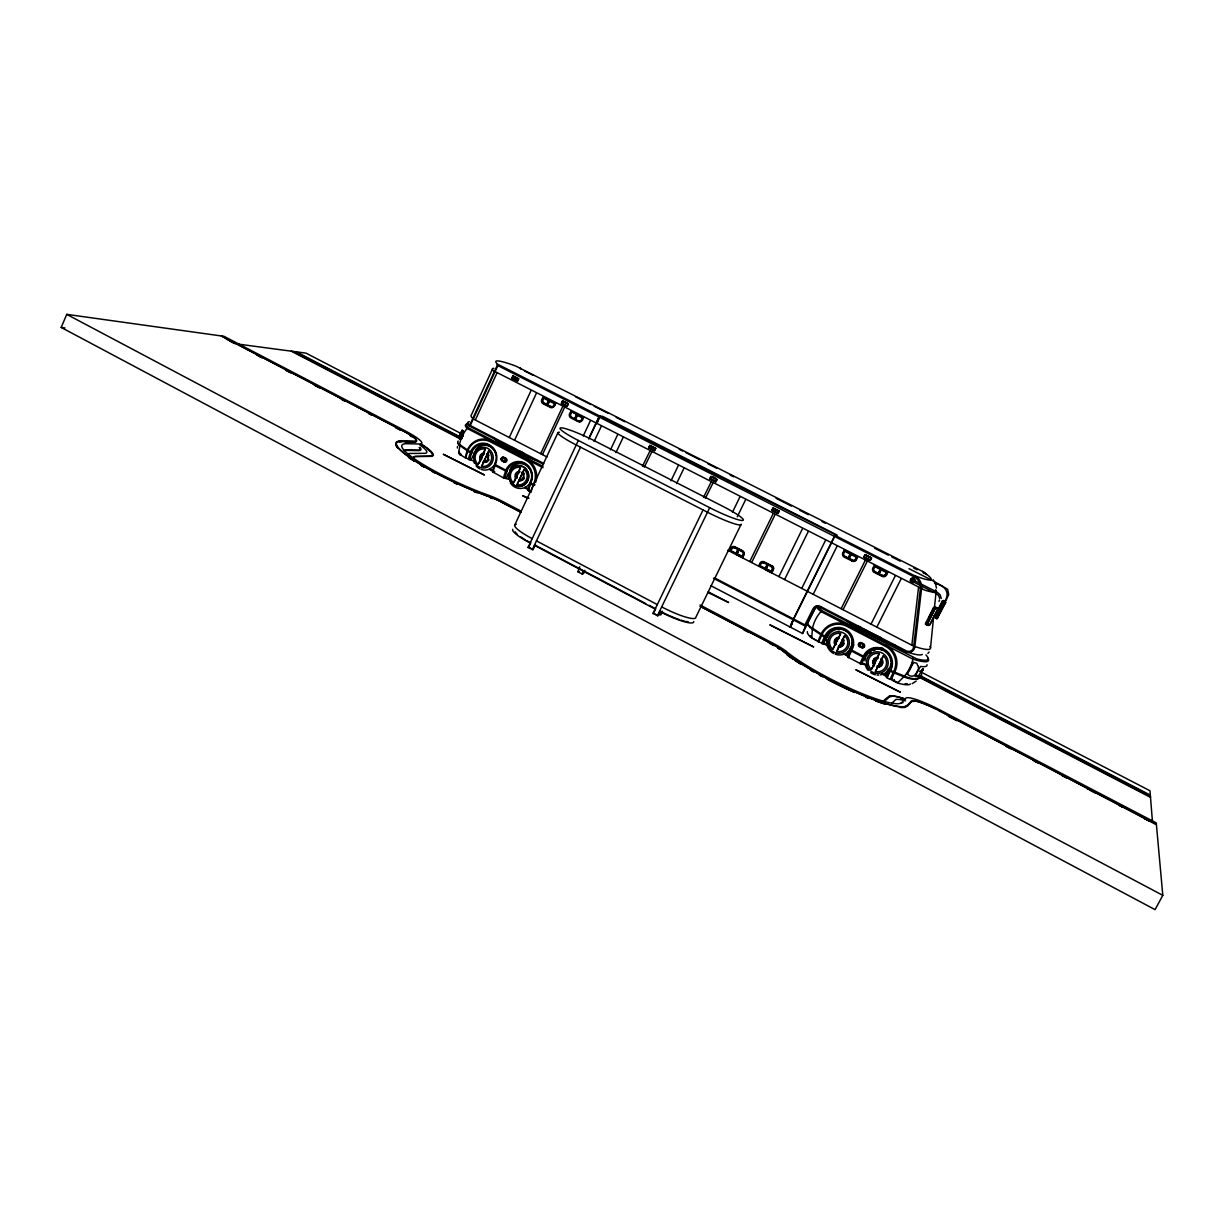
<?xml version="1.0" encoding="UTF-8"?>
<svg xmlns="http://www.w3.org/2000/svg" width="1224" height="1224" viewBox="0 0 1224 1224"><rect width="100%" height="100%" fill="white"/><g stroke="black" fill="none" stroke-linecap="round" stroke-linejoin="round"><path stroke-width="1.5" d="M925.543 624.271L925.818 622.817M926.247 623.582L927.593 624.011M473.489 461.004L465.931 457.975A11.307 3.534 -62.4 0 1 467.415 452.421L468.165 449.912A17.626 16.662 88.3 0 1 490.426 441.849L525.907 460.209A17.702 16.815 87.2 0 1 533.633 483.97L532.822 486.464A11.399 3.121 -62.5 0 0 531.185 492.002M468.547 459.643L468.562 459.337A11.307 3.519 -62.4 0 1 470.047 453.783L470.796 451.274A14.52 13.724 88.3 0 1 489.156 444.664A14.52 13.724 88.3 0 1 495.46 464.11L494.68 466.604A11.337 3.366 -62.4 0 0 493.134 472.158L503.202 477.743L508.557 479.288M484.383 452.253L484.964 449.04A8.813 8.323 88.3 0 0 477.911 464.309L479.38 462.733M457.394 448.015L457.455 446.454M488.682 450.922L481.782 466.313A8.813 8.323 88.3 0 0 488.85 451.059L481.583 466.267M503.707 477.972L503.722 477.681A11.353 3.289 -62.4 0 1 505.298 472.127L506.078 469.633A14.581 13.847 87.2 0 1 524.606 463.024A14.581 13.847 87.2 0 1 530.956 482.577L530.145 485.071A11.399 3.136 -62.5 0 0 528.523 490.61L530.665 492.063M514.677 481.124L513.223 482.715A8.843 8.4 87.2 0 1 520.368 467.415L516.589 477.391M524.117 469.312L517.125 484.75A8.843 8.4 87.2 0 0 524.27 469.435L516.941 484.704M469.97 460.102A10.282 3.198 -62.4 0 1 471.959 452.681L472.036 451.733A13.464 12.73 88.3 0 1 489.08 445.597A13.464 12.73 88.3 0 1 494.924 463.651L495.276 464.493A4.483 2.219 17.3 0 0 496.47 465.273L504.441 469.419A4.483 2.219 17.5 0 0 505.894 470.016L507.302 470.077A13.525 12.852 87.2 0 1 524.499 463.957A13.525 12.852 87.2 0 1 530.39 482.103L530.772 482.96A4.483 2.234 18 0 0 533.45 484.352L534.857 484.413M935.58 618.013L935.35 615.412L942.556 600.862L943.888 602.33L936.284 617.08L936.712 618.717L945.616 602.636L943.23 600.464L942.205 601.275M936.069 617.432L935.304 618.059L934.906 615.672M493.119 472.449L492.767 471.99A10.312 3.06 -62.4 0 1 494.833 464.569L494.924 463.651M930.515 647.833L933.744 615.641M929.138 617.584L934.386 607.93L936.207 591.024M505.099 478.416A10.328 2.983 -62.4 0 1 507.21 471.011L507.302 470.077M528.508 490.901L528.11 490.411A10.358 2.846 -62.5 0 1 530.283 483.021L530.39 482.103M859.768 646.18L861.206 643.304L863.149 644.314A1.637 1.607 47.2 0 1 863.884 646.502A1.637 1.607 47.2 0 1 861.711 647.19L859.768 646.18A1.637 1.607 47.6 0 1 859.034 643.992A1.637 1.607 47.6 0 1 861.206 643.304M861.711 647.19L863.149 644.314M460.775 434.749L460.821 435.729M462.014 436.937L462.06 437.932M504.104 461.494L505.39 458.709A1.561 1.484 88.3 0 1 506.078 460.79A1.561 1.484 88.3 0 1 504.104 461.494C500.524 461.815 503.508 455.588 505.39 458.709M922.758 669.13L921.305 671.441L922.972 668.732M922.651 669.452L921.06 671.364L922.774 669.023M925.696 623.184L925.619 624.485L927.241 624.73M548.444 401.839L547.878 404.058L548.52 401.472M921.611 671.027L922.559 669.559M576.412 415.67C573.98 422.586 578.371 412.733 575.785 417.292M922.223 669.956C921.947 670.339 923.477 669.819 922.207 669.727M836.558 535.362L599.898 416.099L598.995 417.124L599.515 416.466M790.628 626.045L790.689 625.816A10.159 1.193 -62.6 0 1 792.632 621.149L793.397 619.558L792.877 621.272A10.159 1.193 -62.6 0 0 790.918 625.954L791.469 624.332M790.199 627.055A10.695 1.255 -62.6 0 1 793.213 619.803L793.688 618.701L793.443 619.925A10.695 1.255 -62.6 0 0 790.429 627.178M835.579 628.31A14.091 13.801 51.3 0 0 827.577 635.164L823.308 643.732L818.795 641.942A11.812 1.193 -62.6 0 1 821.12 636.526L822.207 634.063A18.513 18.131 51.5 0 1 846.687 626.275L885.472 646.348A18.651 18.238 44.1 0 1 893.78 671.303L890.016 679.381L888.012 678.402L886.329 677.163L890.016 669.146A14.26 13.938 44.1 0 0 883.682 650.097A14.26 13.938 44.1 0 0 864.771 656.018L863.44 656.018A4.712 2.417 24.9 0 1 861.91 655.391L853.204 650.862A4.697 2.417 24.7 0 1 851.843 649.99L851.231 648.98A14.152 13.862 51.5 0 0 844.942 630.023A14.152 13.862 51.5 0 0 826.215 635.96L824.884 635.96A4.667 2.402 24.1 0 1 822.008 634.46L809.875 626.443A63.266 9.486 26.8 0 1 807.871 624.102M737.812 550.28C734.752 556.66 739.663 549.132 737.537 551.014M821.564 643.702L821.656 643.426A11.812 1.163 -62.6 0 1 823.997 638.025L825.083 635.562A15.239 14.933 51.5 0 1 845.279 629.167A15.239 14.933 51.5 0 1 852.042 649.592L850.925 652.04A11.857 0.979 -62.6 0 0 848.523 657.441L861.176 664.051L865.949 655.131A14.198 13.877 43.9 0 1 874.043 648.261M922.33 670.645L923.003 669.268M939.007 601.443L939.527 599.974M766.897 565.672L766.316 567.967L767.02 565.335M840.322 634.567L832.626 649.24A9.256 9.058 51.5 0 1 840.475 633.527L840.444 634.262M844.545 635.593L836.849 651.443A9.256 9.058 51.5 0 0 844.713 635.73L836.635 651.382M822.788 644.038A10.741 1.056 -62.6 0 1 825.909 636.817L826.215 635.96M859.982 663.729L860.089 663.469A11.873 0.903 -62.6 0 1 862.522 658.084L863.639 655.62A15.361 15.025 44.1 0 1 884.034 649.24A15.361 15.025 44.1 0 1 890.858 669.773L887.094 677.866M848.431 657.701L847.696 657.028A10.771 0.903 -62.6 0 1 850.909 649.822L851.231 648.98M873.309 666.04L871.228 669.36A9.318 9.119 44.1 0 1 879.169 653.601L873.339 665.994M584.888 570.308L583.557 573.673L582.088 573.98L577.804 571.715L579.778 566.758M849.915 555.206L850.221 555.864M861.176 664.051A10.787 0.811 -62.6 0 1 864.435 656.86L864.771 656.018M883.284 655.697L875.497 671.593A9.318 9.119 44.1 0 0 883.453 655.834L875.282 671.532M582.088 573.98L583.389 570.659M921.901 671.15L922.85 669.712L922.177 670.247M922.009 670.507L921.81 671.226M935.044 615.32L934.616 616.881M462.167 436.433L463.299 434.428M462.381 436.54L463.192 434.964M880.27 571.149L880.117 570.154L879.781 570.904M661.189 611.725L659.797 615.045L661.082 614.616L662.49 611.266M548.306 402.237L547.419 403.844M786.129 651.321L786.864 651.933A70.288 11.659 26.8 0 0 853.511 689.969A70.288 11.659 26.8 0 0 901.736 702.545L905.745 698.2A33.889 5.493 27.3 0 1 938.946 709.461L1156.252 822.88L1162.8 895.341L1155.074 909.646L61.2 327.451L66.739 314.354L221.238 335.942L405.343 432.103A25.352 3.856 24.3 0 1 415.288 441.237M487.886 454.119L487.565 454.869M221.238 335.942L224.053 336.34L405.006 430.772A31.595 4.804 24.3 0 1 419.434 444.006L407.24 443.7A67.045 10.618 24.6 0 0 419.388 462.106A67.045 10.618 24.6 0 0 487.443 494.848L488.682 495.292A20.288 3.351 24.8 0 1 502.743 501.519L521.302 511.249M906.969 673.919L912.507 662.98M926.002 622.404L925.681 623.888L927.823 624.133M492.691 368.608L471.424 414.844A58.859 7.574 25 0 0 471.561 417.124L473.275 418.96L547.067 457.026M469.358 421.699A58.829 7.834 25 0 0 468.149 424.544L469.327 425.983L470.276 425.493L497.847 365.609L496.47 363.038A59.119 5.737 25.2 0 1 515.809 366.083L922.666 571.486L927.088 574.729A54.606 5.508 26.3 0 1 921.259 578.065L914.741 575.8L835.273 535.5L834.37 536.571L834.829 535.852M471.041 460.102L473.336 455.114M511.77 378.231L512.933 375.89L518.716 378.828L517.63 381.184L511.77 378.231L512.963 376.227L518.303 378.935L517.354 380.802A18.804 1.882 25.1 0 1 512.014 378.094M478.064 464.432L485.163 449.101M481.277 459.015L483.771 453.033A4.651 4.406 88.3 0 0 480.42 460.27M509.245 437.519L531.017 390.594M514.554 440.257L536.372 393.317M550.54 407.439L543.135 403.752A3.136 2.999 -86.8 0 1 541.773 399.559L543.318 396.76M550.769 406.965L543.441 403.293A2.616 2.494 -86.8 0 1 542.293 399.804L543.548 397.463M506.124 478.385L508.45 473.382M546.654 404.899L548.765 400.172M550.907 406.49L547.602 404.869L549.362 401.089L554.457 403.629L553.585 405.511A2.096 2.004 -86.9 0 1 550.907 406.49L550.739 406.46M549.53 401.12L547.602 404.869M513.392 482.853L520.552 467.461M522.939 473.244L523.306 472.464M543.395 397.448L555.13 403.384L554.548 405.97M562.459 401.028L561.265 403.384L567.125 406.353L568.303 403.997L562.459 401.028L568.303 403.997M561.602 403.262C561.418 398.825 570.552 403.492 566.926 406.001A18.88 1.913 25.2 0 1 561.525 403.262L566.926 406.001M528.11 490.411L529.089 490.365L527.972 489.416L529.533 486.066M514.769 524.974L558.006 432.577M582.471 420.184L582.257 420.169A3.152 3.014 -87.5 0 1 578.202 421.622L570.981 417.95A3.152 3.014 -87.3 0 1 569.604 413.727L571.164 410.927M580.574 421.286A2.632 2.509 -87.5 0 1 578.661 421.163L571.287 417.476A2.632 2.509 -87.3 0 1 570.139 413.972L571.394 411.616M574.515 419.098L576.657 414.355M575.494 419.067C581.385 409.26 570.874 421.561 578.799 420.689A2.096 2.02 -87.5 0 0 581.492 419.725L582.379 417.828L577.269 415.288M571.241 411.601L583.129 417.583L582.027 419.954A2.632 2.509 -87.5 0 1 581.66 420.521M582.257 420.169L583.802 417.353M535.469 544.496L533.067 549.607L528.049 547.48L578.34 440.472A29.621 3.412 25.3 0 1 561.372 427.834A29.621 3.412 25.3 0 1 595.17 441.145L722.665 506.246A30.049 3.534 25.8 0 1 742.57 520.46A30.049 3.534 25.8 0 1 709.691 507.685L578.34 440.472M528.049 547.48L530.436 543.961M583.251 435.943L590.381 420.781M922.728 669.865L922.299 670.553M532.287 549.729L580.528 447.173M588.683 438.712L598.934 416.91L599.683 415.992L602.789 416.558M588.897 438.819L599.163 417.032L834.386 536.387L835.028 535.378M596.7 423.611L598.995 418.394L597.389 422.418M594.114 441.482L601.259 426.319M610.47 449.835L617.646 434.658M615.932 452.635L623.138 437.442M648.598 447.754L649.806 445.383L655.789 448.428L654.58 450.799L648.674 447.754M648.873 447.632L649.852 445.735L655.376 448.535L654.396 450.447A19.033 1.958 25.5 0 1 648.873 447.632L654.473 450.447M642.462 466.191L649.99 450.968M644.298 467.124L651.826 451.901M671.012 480.772L678.326 465.502M676.566 483.602L683.895 468.333M911.941 664.739L912.676 663.286M912.278 664.724L912.89 663.515M709.767 478.844L710.976 476.442L717.05 479.533L715.841 481.935L709.828 478.844M710.119 478.722C709.981 474.208 719.375 478.997 715.673 481.567A19.171 1.989 25.8 0 1 710.058 478.722L715.719 481.567M703.494 497.372L711.129 482.042M705.361 498.321L712.995 482.99M660.455 610.547L657.992 615.641L652.989 613.53L703.035 509.949M655.253 609.934L652.989 613.53M657.365 615.84L709.691 507.685M732.488 512.183L739.954 496.837M737.292 516.758L745.6 499.698M735.15 546.791L734.981 546.822A3.213 3.136 76.6 0 0 730.774 548.23L729.55 551.045M736.007 553.263L730.789 550.616L731.722 548.719A2.142 2.096 76.6 0 1 734.522 547.771L737.858 549.454M730.85 550.601L731.768 548.704A2.142 2.096 76.6 0 1 734.584 547.755M737.108 552.896L738.271 550.525M736.894 553.768L738.745 549.943L742.035 551.642A2.142 2.096 75.5 0 1 742.983 554.518L742.05 556.43L736.894 553.768L742.05 556.43M737.001 553.738L738.852 549.928M742.341 557.134L743.565 554.732A2.678 2.616 75.5 0 0 742.325 551.152L734.813 547.281A2.678 2.616 76.6 0 0 731.309 548.459L730.147 550.846L742.463 557.104L735.823 553.722L738.103 548.979M742.693 557.823L743.932 555.008A3.213 3.136 75.5 0 0 742.509 550.693L734.981 546.822M480.588 460.499L479.793 462.029M515.105 480.42L515.732 478.661A4.682 4.452 87.2 0 1 519.114 471.393L519.695 471.408A4.667 4.437 87.2 0 0 516.436 478.094M771.931 510.393L773.109 507.991L779.275 511.127L778.051 513.544L771.885 510.408L773.109 507.991L779.275 511.127M777.883 513.177L772.191 510.286A19.339 2.02 26 0 0 777.883 513.177L778.877 511.249L773.124 508.373A19.339 2.004 26 0 0 778.831 511.265L778.877 511.249M767.372 564.019L764.969 568.808L771.701 572.189L759.308 565.886L760.471 563.499A2.678 2.632 72 0 1 764.006 562.321L771.671 566.192M760.946 563.744L760.9 563.744A2.142 2.111 72 0 1 763.776 562.795L763.715 562.811A2.142 2.111 72 0 0 760.9 563.744L759.966 565.656L765.214 568.318M766.316 567.967L767.494 565.58M766.102 568.823L768.075 564.983L771.395 566.681A2.157 2.111 70.6 0 1 772.298 569.588L771.304 571.516L766.102 568.823L771.304 571.516M771.594 572.22L772.772 569.833A2.693 2.632 70.6 0 0 771.579 566.222M758.696 566.085L759.951 563.269A3.228 3.152 72 0 1 764.189 561.862L771.763 565.763A3.228 3.167 70.6 0 1 773.201 570.093L771.931 572.909M778.892 576.626L802.516 528.646M784.584 579.564L808.253 531.568M801.735 588.407L825.511 540.335M834.386 536.387L793.489 618.946L714.326 577.759M790.857 626.168L791.699 624.454M813.195 594.313L837.063 546.21M804.994 624.928L813.057 608.68A5.416 5.324 57.8 0 1 820.218 606.37L906.341 650.893A5.08 4.973 38.5 0 0 913.594 647.114L920.387 588.407A11.475 11.322 36.6 0 0 914.129 576.841L834.63 536.51L793.733 619.069L804.994 624.928L805.652 626.275A10.71 1.178 -62.6 0 0 802.592 633.512L710.746 585.638M818.443 606.431A4.315 4.238 57.7 0 0 814.893 608.756L805.652 626.275L793.443 619.925M802.592 633.512L816.163 606.217M852.944 561.342A3.259 3.228 57.4 0 1 852.149 561.051L844.3 557.165A3.259 3.228 60.6 0 1 842.846 552.789L844.407 549.851M855.086 560.424A2.723 2.693 57.4 0 1 852.394 560.561L844.591 556.66A2.723 2.693 60.6 0 1 843.367 553.019L844.652 550.571L857.213 556.966L855.974 559.399A2.723 2.693 57.4 0 1 855.622 559.965M848.003 558.374L850.359 553.554M849.777 556.736L848.844 557.287L850.053 554.87M849.334 557.532L850.527 555.115M852.394 560.561L852.317 560.592A2.723 2.693 57.4 0 0 855.928 559.414L857.137 556.997M863.96 557.195L865.2 554.763L871.519 557.96C871.687 563.484 860.671 557.945 865.2 554.763L871.519 557.96M870.142 560.026L864.282 557.088A19.63 2.066 26.3 0 0 870.111 560.041L871.121 558.098L865.291 555.13A19.645 2.035 26.3 0 0 871.075 558.113M886.604 574.943L886.497 575.005A3.289 3.244 45 0 1 882.121 576.412L874.334 572.449A3.274 3.244 48 0 1 872.865 568.058L874.426 565.106M832.794 649.378L840.689 633.588M878.052 573.673L880.469 568.823M879.826 572.036L878.893 572.587L880.117 570.154M879.383 572.832L880.591 570.415M886.559 572.526L885.518 574.5A2.188 2.173 45 0 1 882.596 575.448L879.199 573.719L881.127 569.833L886.497 572.557M886.497 575.005L888.058 572.036M852.47 648.123L848.171 656.691L846.58 655.467L850.864 646.915M871.014 624.148L895.279 575.816M876.843 627.147L901.139 578.799M871.411 669.497L879.383 653.677M890.368 669.635L886.742 676.796L885.074 675.541L888.701 668.381M926.033 622.557L932.887 608.818M928.909 617.447L934.31 607.777M938.242 608.45L930.485 623.735C930.148 626.137 925.313 626.045 927.425 623.322L934.937 608.695L938.227 608.098L935.977 608.221L934.662 609.812L927.547 623.903L927.379 625.158L929.184 625.342M935.243 614.907L942.251 601.474M944.76 601.489C949.778 593.793 946.81 585.868 934.524 583.297M936.544 616.605L944.117 601.673L935.427 617.676M945.54 602.33L937.691 617.753M461.372 433.816L461.953 432.776M842.831 639.433L843.244 638.637M922.498 670.293L921.993 670.951L922.07 669.712M881.51 659.522L881.923 658.726M922.575 669.253L921.534 670.706M938.533 710.318L1156.083 824.548M849.303 556.492L848.844 557.287M912.431 663.163L913.104 661.939M912.614 663.485L913.012 662.704M932.795 608.802L933.545 607.93M461.494 432.684C454.701 451.457 468.517 423.443 461.142 433.694A3.075 0.995 -62.5 0 1 461.876 432.424M866.669 635.225L867.296 634.154M936.498 616.85L934.738 616.651M929.75 624.607L938.227 608.098L934.662 607.043L933.591 607.777M942.495 601.061L944.637 601.137L945.616 602.636M942.419 601.535L935.32 616.651M937.706 618.105L936.712 618.717M929.092 652.025L927.853 653.432M933.346 608.068L936.176 607.67M508.893 450.08L509.674 449.162L513.361 449.239M907.428 706.202L910.35 702.897M906.908 705.927L911.727 700.663A27.785 4.498 27.3 0 1 935.151 708.604L1156.359 824.15M891.715 703.31L895.8 699.531A42.855 7.099 27.4 0 1 905.546 700.893M936.192 617.309L935.381 617.508M884.233 701.643L888.548 697.313M894.316 679.58L893.398 680.467L898.401 682.686M892.128 678.83L890.016 679.381M911.865 645.048L918.52 587.489M916.21 681.064L912.201 683.65M933.881 607.349L937.553 607.991L936.896 607.548M819.223 640.841L818.014 641.544L810.334 636.97A57.268 8.874 26.8 0 1 807.396 631.645M905.469 706.386L907.168 705.422M911.329 701.796L911.972 701.428A27.203 4.406 27.3 0 1 914.328 701.428M925.925 654.886A61.659 8.583 26.7 0 1 916.761 658.864L822.268 610.868L820.967 611.572A37.577 36.842 50.1 0 0 812.399 628.784L811.726 638.27M886.1 645.278A19.737 19.309 44.1 0 1 894.897 671.685L891.194 679.702L897.59 683.038L904.092 676.474A37.791 37.011 44.5 0 0 912.89 659.139L912.829 657.716M843.122 609.583L867.189 561.388M841.194 608.588L865.246 560.408M883.085 701.857L889.879 696.272A49.817 8.247 27.4 0 1 905.5 699.225M882.581 701.582L889.389 695.997A50.398 8.338 27.4 0 1 905.194 698.981M814.189 609.093A4.33 4.253 57.8 0 1 819.912 607.242L820.615 606.92A4.315 4.238 57.7 0 0 819.56 606.538M885.595 574.469L885.518 574.5A2.188 2.173 44.9 0 1 882.642 575.433L882.672 575.418M878.22 573.214L874.808 571.486A2.188 2.157 48 0 1 873.844 568.563L874.839 566.605L880.194 569.328M874.609 571.96L882.458 575.877A2.739 2.708 44.9 0 0 886.038 574.729L887.324 572.281L874.594 565.87L873.385 568.288A2.739 2.708 48 0 0 874.609 571.96L874.686 571.914M542.982 466.39L468.471 427.849L467.094 428.446A35.771 33.859 88.8 0 0 459.382 445.169L467.92 451.258A4.529 2.372 15.9 0 0 470.552 452.62L471.959 452.681M852.149 561.051L852.026 561.097A3.259 3.228 57.4 0 0 856.372 559.674L857.932 556.721M848.156 557.914L844.789 556.186A2.173 2.157 60.6 0 1 843.81 553.279L844.82 551.336L850.129 554.028M770.845 572.465L764.847 569.252M772.252 569.604L772.344 569.573A2.157 2.111 70.6 0 0 771.288 566.712L771.395 566.681M767.035 564.524L763.715 562.811M751.689 562.428L775.098 514.585M749.807 561.449L773.201 513.621M835.273 535.5L837.078 535.041L602.759 416.405M742.325 551.152L737.919 548.811M577.804 571.715L579.289 571.424M943.811 601.244L945.234 601.963L948.707 594.619L947.667 589.264L932.061 580.298M414.401 442.017L415.548 441.956A25.888 3.947 24.3 0 0 416.221 441.696M398.642 441.589L401.671 441.42M399.131 441.833L402.145 441.665M221.483 335.973L405.603 432.133A25.888 3.932 24.3 0 1 415.762 441.466L398.871 441.099A73.425 11.628 24.6 0 0 415.012 460.989A73.425 11.628 24.6 0 0 481.307 493.792L489.738 496.959M717.004 479.533L710.976 476.442M864.435 656.86L863.104 656.89A4.774 2.616 24.7 0 1 861.558 656.278L852.868 651.749A4.758 2.601 24.5 0 1 851.506 650.862L850.909 649.822M825.909 636.817L824.563 636.847A4.728 2.586 23.8 0 1 821.702 635.348L810.41 627.82A61.552 9.256 26.8 0 1 807.35 623.628M492.767 471.99L493.808 471.974L489.524 469.373M542.507 454.517L564.494 407.5M540.717 453.599L562.688 406.582M405.266 449.912L417.476 450.126A32.375 5.034 24.3 0 0 419.174 447.357M838.991 637.444L838.685 637.429A4.896 4.789 51.5 0 0 834.967 644.88L835.349 645.385M534.735 485.331L533.343 485.301A4.544 2.417 17.2 0 1 530.665 483.908L530.283 483.021M877.96 657.518L877.317 657.502A4.927 4.819 44.1 0 0 873.554 664.969L873.936 665.489A4.927 4.819 44.1 0 0 874.395 665.948M877.287 667.233L877.914 667.248A4.927 4.819 44.1 0 0 881.693 659.767L881.295 659.262A4.927 4.819 44.1 0 0 880.852 658.787M414.63 441.527L399.345 441.344A72.843 11.536 24.6 0 0 418.623 463.1A72.843 11.536 24.6 0 0 489.539 496.776L491.084 497.434A13.693 2.264 24.8 0 1 499.744 501.213L521.164 512.336M655.376 448.535L655.314 448.535A19.033 1.943 25.5 0 1 649.791 445.735L649.852 445.735M405.175 441.527L415.074 441.711A25.352 3.856 24.3 0 0 415.732 441.466M403.889 441.711L412.656 441.956M655.712 448.412L649.806 445.383M507.21 471.011L505.803 470.965A4.544 2.387 16.6 0 1 504.334 470.383L496.378 466.237A4.544 2.387 16.5 0 1 495.184 465.457L494.833 464.569M472.036 451.733L470.613 451.656A4.468 2.188 16.8 0 1 467.981 450.294L458.189 443.547A60.359 8.721 24.9 0 1 458.204 441.038M475.386 419.893L496.929 373.136M578.661 421.163L578.508 421.163A2.632 2.509 -87.5 0 0 581.951 419.954M571.424 417.002C576.657 422.249 578.738 411.371 571.394 412.304L570.506 414.186A2.096 2.004 -87.3 0 0 571.424 417.002A2.096 2.004 -87.3 0 1 570.583 414.202L570.139 413.972M543.578 402.818L546.791 404.425L548.474 400.646L543.533 398.137L542.66 400.019A2.096 1.989 -86.8 0 0 543.578 402.818L543.655 402.818A2.096 1.989 -86.8 0 1 542.737 400.034L542.293 399.804M555.88 403.14L554.319 405.955A3.152 2.999 -86.9 0 1 550.31 407.408M927.134 624.362L925.543 624.133M61.2 327.451L64.979 327.925M517.354 380.802L512.091 378.109M236.064 343.822L306.015 353.139L461.922 433.984M518.639 378.813L512.856 375.875M897.59 683.038L899.961 683.681A57.283 8.874 26.8 0 0 910.411 683.956M819.912 607.242L905.974 651.734L912.538 653.677A54.529 7.528 26.7 0 0 922.299 654.35M861.635 663.714L863.853 664.479M823.308 643.732L828.786 646.196M524.484 370.918L532.976 375.217M575.479 396.744L590.779 404.486M594.176 406.215L607.777 413.1M616.284 417.399L624.791 421.714M679.182 449.254L682.594 450.983M685.991 452.696L699.592 459.581M708.084 463.896L716.591 468.195M730.192 475.08L733.589 476.809M776.092 498.321L791.393 506.078M799.899 510.377L808.391 514.692M821.993 521.577L825.389 523.291M874.701 548.26L888.303 555.145M891.699 556.874L900.206 561.173M913.808 568.058L917.204 569.787M909.019 568.67L930.944 579.778M599.683 415.992L497.74 364.278L469.327 425.983L543.471 464.324M497.847 365.609L598.934 416.91M913.762 580.283L937.232 592.202L940.078 594.742L941.302 598.398M913.028 581.737L936.391 593.609L938.67 595.644L939.634 598.475M767.142 563.851L771.625 566.207M735.655 554.197L740.229 556.553M727.729 550.234L913.701 646.165L919.668 648.032A59.318 7.925 26.7 0 0 929.919 646.379M470.276 425.493L543.716 463.452M542.997 467.721L467.094 428.446L465.854 426.885A60.435 8.14 25 0 1 467.201 423.994M919.499 671.257L1149.979 790.765L1152.488 822.069M296.254 351.839L458.939 436.279M919.867 675.51L1150.331 795.141M294.602 351.625L458.985 436.953M919.913 676.229L1150.392 795.875M292.949 351.395L459.031 437.626M919.974 676.948L1150.438 796.61M291.281 351.181L459.061 438.299M920.02 677.668L1150.499 797.36M713.516 578.34L793.213 619.803M525.494 487.382L528.844 489.126M845.861 654.335L849.181 656.064M862.507 663.01L865.858 664.754M882.596 673.475L887.63 676.092M489.692 469.083L494.68 471.684M524.775 487.366L528.156 489.126M824.18 643.411L827.47 645.14M844.652 654.09L848.921 656.309M861.604 662.918L866.699 665.581M881.953 673.521L887.125 676.229M524.744 487.718L527.972 489.416M843.336 653.784L846.58 655.467M881.816 673.843L885.074 675.541M813.088 638.607L816.454 640.351M459.107 451.503A54.636 8.155 24.9 0 0 459.153 453.905L465.931 458.266M226.363 339.094L234.84 343.516M256.856 355.021L261.936 357.668M285.651 370.046L290.731 372.708M314.446 385.086L319.525 387.733M341.557 399.238L344.938 401.013M368.654 413.391L372.035 415.15M395.75 427.543L400.829 430.19M948.416 716.101L956.862 720.523M1005.822 746.074L1010.886 748.721L1005.791 746.166M1032.826 760.181L1037.906 762.827L1034.509 761.16M1061.529 775.174L1066.594 777.821M1086.866 788.394L1095.296 792.8M1122.316 806.907L1118.935 805.147L1122.316 807.014M1144.272 818.366L1149.336 821.013L1144.272 818.474M229.515 340.823L234.595 343.485M258.31 355.863L261.707 357.637M285.422 370.015L290.501 372.677M314.216 385.055L319.296 387.717M341.328 399.208L344.709 400.982M368.439 413.375L371.821 415.135M395.536 427.528L400.615 430.175M948.386 716.193L956.816 720.599M1061.529 775.266L1066.594 777.913M1090.232 790.26L1095.296 792.907M528.952 498.229L522.602 495.689L527.62 498.306M708.589 592.049L728.647 602.529L707.64 592.339M700.052 604.993L774.257 643.916A20.961 3.596 26.5 0 1 786.129 651.336M700.342 606.324L773.033 644.451M500.708 501.702L520.996 512.351M700.204 606.37L774.058 645.002A14.749 2.524 26.5 0 1 781.493 649.73L782.274 650.388A76.378 12.668 26.8 0 0 850.374 689.816A76.378 12.668 26.8 0 0 905.439 706.37M743.917 629.947L749.103 632.563M769.269 643.258L772.772 644.971M536.449 540.886L657.303 604.595M535.148 545.2L645.721 603.57M649.072 605.329L655.773 608.864M534.368 545.307L655.146 609.062M528.829 547.373L533.067 549.607M655.069 614.096L657.992 615.641M66.739 314.354L1162.8 895.341M772.65 645.033L773.798 645.522M822.268 610.868L819.896 608.772A61.644 8.583 26.7 0 1 817.816 606.523M818.703 642.202L818.014 641.544A10.741 1.086 -62.6 0 1 821.12 634.323L821.426 633.466A19.584 19.186 51.5 0 1 847.329 625.219M933.162 579.824L935.519 583.649L936.452 588.101M468.471 427.849L467.308 426.411A58.813 7.895 25 0 1 468.517 423.519M842.632 639.173L843.015 639.678A4.896 4.789 51.5 0 1 839.281 647.129L838.654 647.114A4.896 4.789 51.5 0 1 838.027 647.022M937.064 618.594L936.452 617.615M890.016 669.146L890.659 670.171A4.728 2.433 25.5 0 0 893.581 671.701L908.376 677.652A63.266 9.486 26.8 0 0 919.561 677.989M889.664 669.987L890.292 671.043A4.789 2.616 25.4 0 0 893.214 672.573L906.999 678.065A61.567 9.272 26.8 0 0 918.52 677.255M520.322 367.812L521.072 369.189M459.842 454.823L458.893 450.814L459.918 446.408L458.786 444.924A58.721 8.522 24.9 0 1 458.281 443.44M920.02 671.486L921.045 673.016A63.786 9.471 26.8 0 1 917.464 676.734L915.215 676.428L915.751 674.684A42.243 41.371 43.7 0 0 918.903 669.023L920.678 666.437L922.957 666.652A64.168 9.149 26.7 0 0 927.058 664.708M532.195 538.637A29.376 5.08 25.1 0 1 516.36 524.27M512.734 529.334A29.361 5.156 25.1 0 0 530.13 543.058L530.895 542.951A26.913 4.728 25.1 0 1 526.519 540.534M525.173 539.738A26.913 4.728 25.1 0 1 520.429 536.663M517.018 533.97A26.913 4.728 25.1 0 1 515.151 531.828M661.694 606.905A29.804 5.248 25.9 0 0 695.875 617.217L741.163 524.209A30.034 3.611 25.8 0 1 707.487 512.229L576.229 444.97A29.606 3.488 25.3 0 1 559.444 432.256M693.733 621.608A29.789 5.324 25.9 0 1 659.522 611.373M688.225 621.746A27.311 4.881 25.9 0 1 685.761 621.379M684.293 621.042A27.311 4.881 25.9 0 1 680.957 620.109M679.136 619.512A27.311 4.881 25.9 0 1 660.149 611.174M419.893 445.016A39.933 6.212 24.3 0 1 425.432 453.308L409.26 453.477A58.446 9.455 24.6 0 0 406.995 455.144M421.454 444.251A46.971 7.298 24.3 0 1 431.582 456.353L415.548 456.598A51.255 8.293 24.6 0 0 413.85 459.382M427.298 449.055A46.436 7.222 24.3 0 1 429.609 450.998M431.261 452.696A46.436 7.222 24.3 0 1 432.516 455.282M421.102 444.159A46.436 7.222 24.3 0 1 431.108 456.124L415.058 456.353A51.806 8.384 24.6 0 0 413.345 459.168M420.123 447.724A33.431 5.187 24.3 0 1 418.378 450.6L406.2 450.401A65.086 10.526 24.6 0 0 403.446 450.585M409.749 435.285A25.352 3.856 24.3 0 1 411.647 436.54M410.101 435.392A25.888 3.947 24.3 0 1 412.044 436.662M935.167 708.711A27.203 4.406 27.3 0 0 912.232 700.939L905.974 706.661A76.99 12.775 26.8 0 1 854.964 691.988A76.99 12.775 26.8 0 1 787.369 654.442L781.05 649.592A14.152 2.433 26.5 0 0 773.905 645.033M900.941 703.264A35.863 5.936 27.4 0 1 903.067 702.668M490.87 497.25A14.26 2.356 24.8 0 1 499.897 501.182M476.672 492.553A73.425 11.643 24.6 0 1 473.703 491.344M454.058 482.684A73.425 11.643 24.6 0 0 457.072 484.092A72.843 11.552 24.6 0 1 454.119 482.608M423.841 466.987A73.425 11.643 24.6 0 1 420.934 465.288M414.248 461.142A73.425 11.643 24.6 0 1 408.449 457.256M397.372 447.678A73.425 11.643 24.6 0 1 395.949 445.368M490.839 497.938A13.693 2.264 24.8 0 1 492.507 498.566M777.699 647.924A14.152 2.433 26.5 0 1 779.688 649.271M905.714 707.181A76.974 12.791 26.8 0 1 900.191 707.426M885.671 704.259A76.974 12.791 26.8 0 1 875.65 700.939M869.101 698.491A76.974 12.791 26.8 0 1 865.674 697.144M853.449 691.958A76.974 12.791 26.8 0 1 826.98 679.121M822.39 676.673A76.974 12.791 26.8 0 1 819.361 675.036M813.47 671.731A76.974 12.791 26.8 0 1 810.594 670.063M801.062 664.311A76.974 12.791 26.8 0 1 795.064 660.47M793.657 659.537A76.974 12.791 26.8 0 1 787.109 654.962M911.467 701.153A27.769 4.514 27.3 0 1 913.884 701.153M905.179 706.875A76.378 12.699 26.8 0 1 899.686 707.135M885.289 703.984A76.378 12.699 26.8 0 1 879.949 702.285M878.449 701.78A76.378 12.699 26.8 0 1 875.359 700.694M868.856 698.261A76.378 12.699 26.8 0 1 865.46 696.93M854.857 692.463A76.378 12.699 26.8 0 1 828.602 679.856M822.513 676.627A76.378 12.699 26.8 0 1 819.529 674.99M813.669 671.716A76.378 12.699 26.8 0 1 810.808 670.063M801.353 664.357A76.378 12.699 26.8 0 1 795.416 660.547M792.632 658.696A76.378 12.699 26.8 0 1 787.506 655.085M778.005 647.986A14.734 2.54 26.5 0 1 780.086 649.393M490.64 497.755A14.26 2.356 24.8 0 1 492.369 498.413M477.452 492.767A72.843 11.552 24.6 0 1 473.918 491.329M435.071 473.107A72.843 11.552 24.6 0 1 431.827 471.362M424.147 467.048A72.843 11.552 24.6 0 1 421.27 465.349M414.63 461.249A72.843 11.552 24.6 0 1 408.892 457.378M397.892 447.877A72.843 11.552 24.6 0 1 396.484 445.597M889.619 696.762A49.817 8.262 27.4 0 1 891.5 696.563M901.002 698.369A49.817 8.262 27.4 0 1 903.786 699.225M905.974 651.734A6.181 6.059 38.5 0 0 914.802 647.159L921.596 588.469A12.561 12.408 36.5 0 0 914.741 575.8M922.666 571.486A12.087 11.949 33.7 0 1 926.491 574.53M935.534 589.708A64.092 6.763 26.4 0 1 924.564 590.06L493.012 370.52A59.089 5.998 25.2 0 1 493.93 368.332M923.279 572.924A11.031 10.894 33.7 0 1 924.196 573.582M716.591 479.655A19.171 1.974 25.8 0 1 710.976 476.809M772.604 566.192A3.228 3.167 70.6 0 1 773.14 566.834M773.507 567.584A3.228 3.167 70.6 0 1 773.675 568.41M927.976 658.283A63.357 8.859 26.7 0 1 917.143 660.379L912.89 659.139L820.967 611.572L818.412 609.292A63.357 8.859 26.7 0 1 816.362 607.028M907.214 683.589A55.126 8.537 26.8 0 1 905.102 683.757M812.139 637.719A55.111 8.537 26.8 0 1 810.334 635.608M919.714 673.69A63.77 9.471 26.8 0 1 915.537 675.724M895.065 645.201A32.206 4.483 26.7 0 1 846.243 620.338M881.035 637.689A32.206 4.452 26.7 0 1 864.374 629.457M861.512 627.866A32.206 4.452 26.7 0 1 858.116 625.892M881.724 658.91A4.927 4.819 44 0 1 877.072 666.774M874.364 665.137A4.927 4.819 44 0 1 878.388 657.181M873.936 661.618A4.911 4.804 43.9 0 1 874.441 659.17M880.76 659.721A3.825 3.749 44 0 1 877.149 665.841M874.747 664.158A3.825 3.749 44 0 1 878.159 658.374M890.919 663.301A13.127 12.837 44 0 1 880.423 674.914M878.74 675.082A13.127 12.837 44 0 1 877.042 675.036M875.359 674.776A13.127 12.837 44 0 1 870.677 672.695M868.153 670.4A13.127 12.837 44 0 1 865.2 664.311M865.001 660.929A13.127 12.837 44 0 1 865.674 657.625M866.332 656.079A13.127 12.837 44 0 1 890.934 661.603M874.487 664.219A4.911 4.804 43.9 0 1 873.936 663.056M873.691 661.817A4.911 4.804 43.9 0 1 874.196 659.369M844.04 643.64A4.881 4.789 51.4 0 1 839.144 646.792M835.456 644.558A4.881 4.789 51.4 0 1 839.174 637.123M843.122 638.867A4.881 4.789 51.4 0 1 844.055 640.519M841.255 646.196A4.865 4.774 51.3 0 1 838.761 645.966M842.143 639.647A3.794 3.718 51.4 0 1 839.052 645.828M836.482 644.497A3.794 3.718 51.4 0 1 839.083 638.301M841.913 629.427A13.036 12.76 51.4 0 1 851.797 645.691A13.036 12.76 51.4 0 1 835.181 654.182M833.636 653.494A13.036 12.76 51.4 0 1 827.179 645.905M826.751 644.268A13.036 12.76 51.4 0 1 826.766 639.234M827.21 637.612A13.036 12.76 51.4 0 1 840.245 629.167M841.576 646.226A4.881 4.774 51.3 0 1 839.083 646.333M837.338 627.866A14.091 13.801 51.3 0 1 840.964 627.713M853.664 644.696A14.091 13.801 51.3 0 1 853.174 646.456M838.073 629.794A11.903 11.659 51.3 0 1 839.603 629.626M852.072 642.478A11.903 11.659 51.3 0 1 851.46 645.492M881.295 647.955A14.198 13.877 43.9 0 1 883.07 648.475M891.806 666.514A14.198 13.877 43.9 0 1 891.087 668.197M869.897 653.387A11.995 11.735 43.9 0 1 870.998 652.316M873.584 650.663A11.995 11.735 43.9 0 1 875.022 650.097M881.142 649.852A11.995 11.735 43.9 0 1 882.642 650.296M461.02 454.701A52.586 7.849 24.9 0 1 460.576 453.339M491.207 440.931A18.651 17.641 88.3 0 0 467.644 449.453L467.583 450.386A10.266 3.213 -62.4 0 0 465.594 457.822M462.106 438.284A2.831 0.903 -62.5 0 1 461.524 437.044A2.831 0.903 -62.5 0 1 463.1 433.984M461.907 438.697A3.091 0.995 -62.5 0 1 461.708 436.953A3.091 0.995 -62.5 0 1 463.33 433.923M462.182 438.054A2.57 0.826 -62.5 0 1 461.739 436.662A2.57 0.826 -62.5 0 1 463.452 433.786M462.84 436.433A4.116 1.316 -62.5 0 1 463.33 435.469M462.259 431.399A2.815 0.903 -62.5 0 1 463.238 431.445M460.867 436.081A2.815 0.903 -62.5 0 1 460.301 434.857A2.815 0.903 -62.5 0 1 461.861 431.797M460.943 435.851A2.555 0.826 -62.5 0 1 460.499 434.474A2.555 0.826 -62.5 0 1 462.213 431.613M462.534 431.383A2.555 0.826 -62.5 0 1 462.993 431.414M460.453 436.387A3.075 0.995 -62.5 0 1 460.591 434.413A3.075 0.995 -62.5 0 1 462.091 431.751M462.519 431.322A3.075 0.995 -62.5 0 1 463.223 430.97M460.53 436.218A3.075 0.995 -62.5 0 1 460.805 434.52M462.733 431.429A3.075 0.995 -62.5 0 1 463.131 431.169M461.219 435.193A4.1 1.316 -62.5 0 1 462.091 433.281M526.672 459.275A18.727 17.794 87.2 0 1 535.745 482.149M537.458 460.622A30.722 4.116 25 0 1 493.303 437.519M523.566 452.911A30.722 4.085 25 0 1 519.114 450.876M516.176 449.468A30.722 4.085 25 0 1 511.892 447.311M523.352 479.563A4.667 4.437 87.2 0 1 519.557 480.619M523.734 472.969A4.667 4.437 87.2 0 1 524.392 473.994M524.392 478.125A4.667 4.437 87.2 0 1 523.765 479.135M519.221 472.495A4.651 4.422 87.2 0 1 519.68 472.127M521.99 473.03A3.641 3.458 87.2 0 1 519.42 479.609M517.216 478.064A3.641 3.458 87.2 0 1 519.389 472.495M531.797 478.507A12.454 11.842 87.2 0 1 510.347 482.944M508.572 478.446A12.454 11.842 87.2 0 1 508.358 476.84M508.358 475.218A12.454 11.842 87.2 0 1 508.557 473.596M510.301 469.113A12.454 11.842 87.2 0 1 531.782 473.642M518.563 480.649A4.682 4.452 87.2 0 0 519.129 480.741L519.71 480.741A4.682 4.452 87.2 0 0 523.107 473.474L522.755 472.984A4.682 4.452 87.2 0 0 521.868 472.189M518.226 472.938A4.667 4.437 87.2 0 1 519.603 471.837M487.58 461.555A4.651 4.391 88.3 0 1 484.276 462.259M481.185 459.75A4.651 4.391 88.3 0 1 484.245 453.14M488.422 454.624A4.651 4.391 88.3 0 1 489.064 455.634M489.08 459.75A4.651 4.391 88.3 0 1 488.437 460.759M486.662 454.685A3.626 3.427 88.3 0 1 484.123 461.249M481.705 459.291A3.626 3.427 88.3 0 1 484.092 454.15M496.393 460.117A12.408 11.735 88.3 0 1 481.139 469.435M479.716 468.807A12.408 11.735 88.3 0 1 476.075 465.87M474.377 463.177A12.408 11.735 88.3 0 1 473.78 461.678M473.749 453.722A12.408 11.735 88.3 0 1 474.331 452.222M476.014 449.529A12.408 11.735 88.3 0 1 496.378 455.267M482.669 462.091A4.651 4.406 88.3 0 0 483.801 462.335L484.383 462.335A4.651 4.406 88.3 0 0 487.733 455.099L487.382 454.609A4.651 4.406 88.3 0 0 486.509 453.813M482.179 456.215A4.636 4.391 88.4 0 1 483.893 453.844M502.33 460.576A1.561 1.484 88.4 0 1 501.641 458.495A1.561 1.484 88.4 0 1 503.63 457.776M474.881 451.778A13.418 12.684 88.4 0 1 487.045 444.312M509.995 470.047A13.464 12.806 87.2 0 1 523.948 462.81M567.814 404.104A18.88 1.897 25.2 0 1 562.413 401.365M518.226 378.92A18.804 1.867 25.1 0 1 512.887 376.212M554.028 405.741A2.616 2.494 -86.9 0 1 550.678 406.949M907.519 673.766C908.086 676.337 913.762 677.239 915.292 674.592A40.071 39.244 43.4 0 0 918.459 668.962L918.367 665.963A4.07 2.02 -64.5 0 1 917.725 665.535L916.929 663.622A4.162 2.096 -69.4 0 0 916.332 663.041L913.701 662.567L912.354 664.127A37.363 36.598 44.3 0 1 907.948 672.817L907.519 673.766M911.788 580.237C912.982 583.312 914.099 577.912 911.788 580.237M462.228 430.19C455.037 446.714 461.785 430.159 462.228 430.19M851.139 554.518L849.135 558.404L852.592 560.102A2.173 2.157 57.4 0 0 855.408 559.184L856.448 557.211L851.139 554.518M900.267 692.157L856.05 669.88L900.267 692.157M813.547 646.869L770.064 624.959L813.547 646.869M484.23 474.866L443.44 454.334L484.23 474.866M505.787 458.235L503.921 457.317A2.081 1.974 88.4 0 0 501.381 458.266A2.081 1.974 88.4 0 0 502.284 461.05L504.043 461.968A2.081 1.974 88.3 0 0 506.69 461.02A2.081 1.974 88.3 0 0 505.787 458.235M863.471 643.778L861.497 642.799A2.188 2.142 47.6 0 0 858.59 643.717A2.188 2.142 47.6 0 0 859.569 646.639L861.543 647.618A2.188 2.142 47.2 0 0 864.404 646.731A2.188 2.142 47.2 0 0 863.425 643.809M505.512 458.464L503.737 457.547A1.821 1.729 88.4 0 0 501.427 458.373A1.821 1.729 88.4 0 0 502.223 460.821L503.982 461.739A1.821 1.729 88.3 0 0 506.292 460.913A1.821 1.729 88.3 0 0 505.512 458.464M863.272 644.069L861.329 643.059A1.913 1.882 47.6 0 0 858.789 643.87A1.913 1.882 47.6 0 0 859.646 646.425L861.589 647.435A1.913 1.882 47.2 0 0 864.129 646.624A1.913 1.882 47.2 0 0 863.272 644.069M910.549 581.063A2.203 2.173 35.1 0 0 914.267 581.859A2.203 2.173 35 0 0 913.104 578.248A2.203 2.173 35 0 0 910.579 581.048A2.203 2.173 35 0 0 914.297 581.844A2.203 2.173 35.1 0 0 913.073 578.264A2.203 2.173 35.1 0 0 910.549 581.063M911.039 580.91A1.652 1.637 35.1 0 0 913.823 581.507A1.652 1.637 35.1 0 0 912.92 578.814A1.652 1.637 35.1 0 0 911.039 580.91M866.699 664.418A10.97 10.725 44.1 0 0 884.462 670.951A10.97 10.725 44.1 0 0 880.898 652.438A10.97 10.725 44.1 0 0 866.699 664.418M827.944 642.921A10.878 10.664 51.5 0 0 844.606 651.612A10.878 10.664 51.5 0 0 843.474 632.93A10.878 10.664 51.5 0 0 827.944 642.921M510.607 470.276A10.404 9.884 87.2 0 0 518.211 486.464A10.404 9.884 87.2 0 0 527.712 471.515A10.404 9.884 87.2 0 0 510.607 470.276M510.53 470.276A10.404 9.884 87.2 0 0 518.135 486.464A10.404 9.884 87.2 0 0 527.62 471.515A10.404 9.884 87.2 0 0 510.53 470.276M475.31 451.916A10.358 9.792 88.3 0 0 482.853 468.027A10.358 9.792 88.3 0 0 492.247 453.109A10.358 9.792 88.3 0 0 475.31 451.916"/></g></svg>
